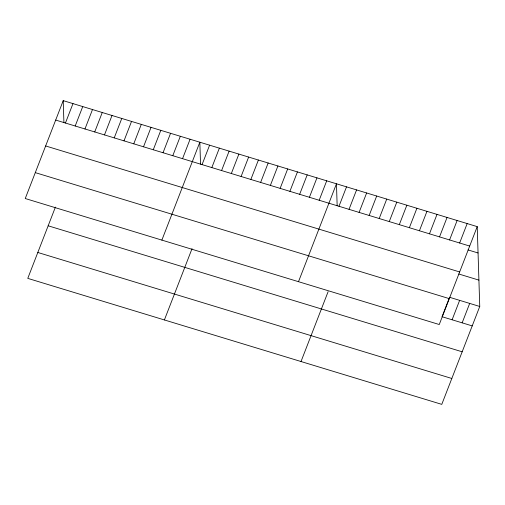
<?xml version="1.0" encoding="UTF-8"?>
<svg xmlns="http://www.w3.org/2000/svg" width="505" height="505" viewBox="0 0 505 505"><rect width="100%" height="100%" fill="white"/><g stroke="black" fill="none" stroke-linecap="round" stroke-linejoin="round"><path stroke-width="0.76" d="M63.22 100.634L25.25 198.528L439.255 324.526L477.225 226.631L63.22 100.634L63.914 122.589M65.442 123.037L72.979 103.607M75.201 126.004L82.738 106.574M84.96 128.977L92.497 109.547M55.417 207.094L27.775 278.369L441.78 404.366L479.75 306.472L477.225 226.631M94.719 131.944L102.256 112.514M104.478 134.917L112.015 115.487M114.237 137.884L121.774 118.454M123.996 140.857L131.534 121.427M133.756 143.824L141.293 124.394M143.515 146.797L151.046 127.367M153.274 149.764L160.805 130.334M163.033 152.737L170.564 133.307M172.786 155.704L180.323 136.274M182.545 158.677L190.082 139.247M161.871 240.109L199.841 142.214L200.535 164.169M202.063 164.611L209.6 145.188M211.822 167.584L219.359 148.154M221.581 170.551L229.118 151.128M164.396 319.943L192.039 248.675M231.34 173.524L238.878 154.094M241.1 176.491L248.637 157.068M250.859 179.464L258.396 160.035M260.618 182.431L268.155 163.008M270.377 185.404L277.914 165.975M280.136 188.371L287.673 168.948M289.895 191.344L297.432 171.915M299.654 194.311L307.191 174.882M309.413 197.285L316.951 177.855M319.173 200.251L326.703 180.822M298.493 281.689L336.463 183.795L337.157 205.75M338.981 206.286L346.518 186.856M349.037 209.341L356.574 189.912M301.018 361.523L328.105 291.694M359.093 212.403L366.63 192.973M369.149 215.465L376.686 196.035M379.204 218.526L386.735 199.096M389.254 221.581L396.791 202.151M399.31 224.643L406.847 205.213M409.366 227.704L416.903 208.275M419.421 230.766L426.959 211.336M429.471 233.821L437.008 214.391M439.527 236.883L447.064 217.453M449.583 239.944L457.12 220.515M459.638 243.006L467.175 223.576M452.108 319.785L459.638 300.355M462.157 322.84L469.694 303.41M55.683 120.064L469.694 246.061M468.009 249.918L478.058 252.98M45.639 145.958L459.651 271.955M458.811 274.007L478.917 280.123M479.75 306.472L449.589 297.293L442.052 316.723L472.213 325.902M35.293 172.634L449.298 298.632M48.164 225.798L462.17 351.796M37.818 252.475L451.823 378.472"/></g></svg>
